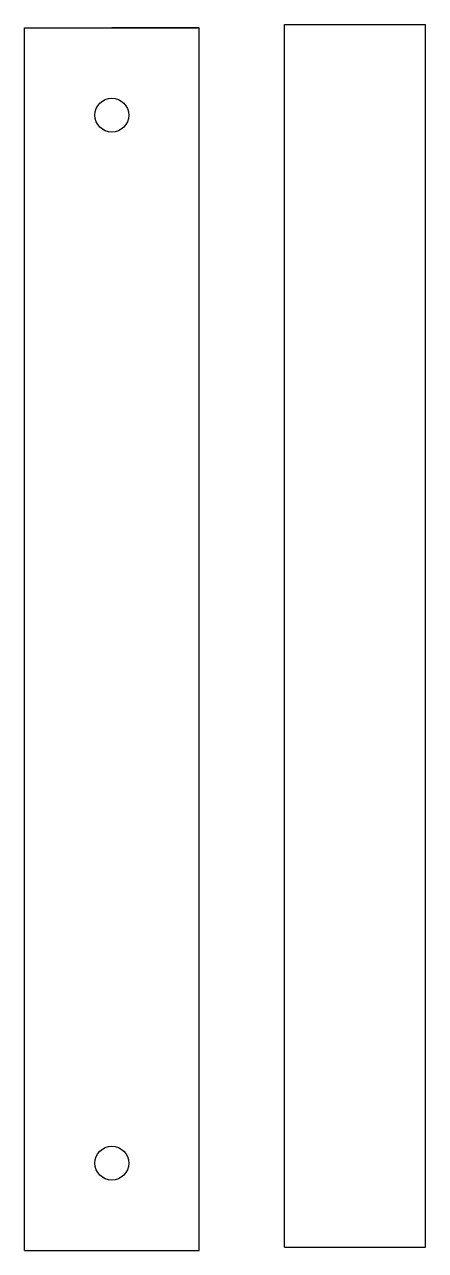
# Model space of a CAD drawing. Header units: inches. Extents: x 2 to 38, y 3 to 111.
import ezdxf

# ---------------------------------------------------------------- set-up
doc = ezdxf.new("R2010")
doc.units = ezdxf.units.IN
doc.header["$MEASUREMENT"] = 0
doc.layers.get('0').update_dxf_attribs({"true_color": 0xc2ced6})

msp = doc.modelspace()

# ---------------------------------------------------------------- linework, layer by layer
for p, q in [((2.4, 95.56), (2.4, 111.06)), ((2.4, 111.06), (17.9, 111.06)), ((17.9, 111.06), (10.15, 111.06)), ((17.9, 18.06), (17.9, 111.06)), ((25.49, 2.86), (25.49, 111.36)), ((25.49, 111.36), (37.99, 111.36)), ((37.99, 2.86), (37.99, 111.36)), ((2.4, 80.06), (2.4, 95.56)), ((2.4, 64.56), (2.4, 80.06)), ((2.4, 49.06), (2.4, 64.56)), ((2.4, 33.56), (2.4, 49.06)), ((2.4, 18.06), (2.4, 33.56)), ((2.4, 2.56), (2.4, 18.06)), ((17.9, 2.56), (17.9, 18.06)), ((2.4, 2.56), (10.15, 2.56)), ((10.15, 2.56), (17.9, 2.56)), ((25.49, 2.86), (37.99, 2.86))]:
    msp.add_line(p, q)
for centre in [(10.15, 103.31), (10.15, 10.31)]:
    msp.add_circle(centre, 1.5)

doc.saveas('drawing.dxf')
